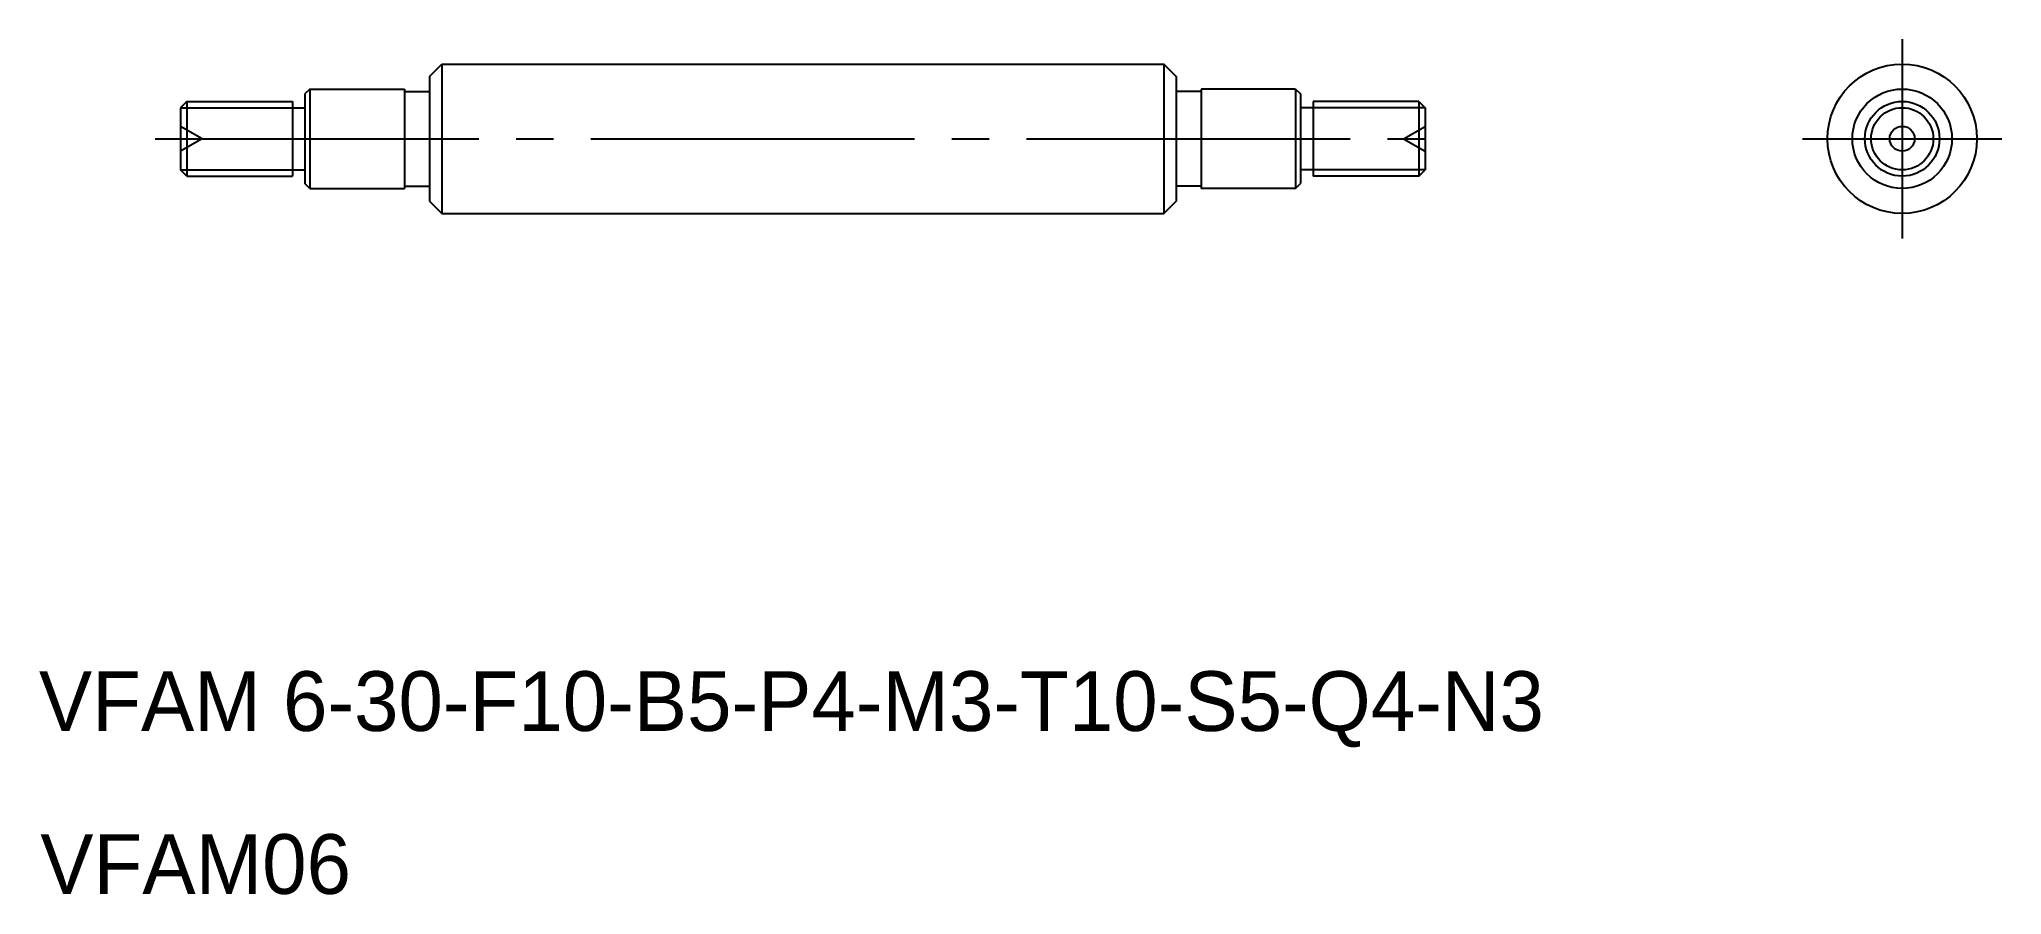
# Model space of a CAD drawing. Extents: x 86.8 to 165.6, y 150.3 to 184.7.
import ezdxf

# ---------------------------------------------------------------- set-up
doc = ezdxf.new("R2010")
doc.units = 0
doc.linetypes.add('CENTER', pattern=[17.5, 13, -1.5, 1.5, -1.5])
doc.linetypes.add('DASHED', pattern=[3.5, 2, -1.5])
doc.layers.get('0').update_dxf_attribs({"linetype": 'CONTINUOUS'})
doc.layers.add('CENTER', color=1, linetype='CENTER')

msp = doc.modelspace()

# ---------------------------------------------------------------- linework, layer by layer
at = {"color": 7, "linetype": 'CONTINUOUS'}
for p, q in [((102.448, 183.162), (102.948, 183.662)), ((102.448, 183.162), (102.448, 178.162)), ((102.948, 183.662), (131.948, 183.662)), ((102.948, 183.662), (102.948, 177.662)), ((131.948, 183.662), (131.948, 177.662)), ((131.948, 183.662), (132.448, 183.162)), ((132.448, 183.162), (131.948, 183.662)), ((132.448, 183.162), (132.448, 178.162)), ((92.698, 182.162), (92.448, 181.912)), ((92.698, 182.162), (96.948, 182.162)), ((92.698, 182.162), (92.698, 179.162)), ((96.948, 182.162), (96.948, 179.162)), ((97.648, 182.662), (97.448, 182.462)), ((97.448, 182.462), (97.448, 178.862)), ((97.648, 182.662), (97.648, 178.662)), ((97.648, 182.662), (101.448, 182.662)), ((101.448, 182.662), (101.448, 178.662)), ((101.448, 182.562), (102.448, 182.562)), ((133.448, 182.562), (132.448, 182.562)), ((133.448, 182.562), (132.448, 182.562)), ((133.448, 182.662), (133.448, 178.662)), ((137.248, 182.662), (133.448, 182.662)), ((137.248, 182.662), (137.248, 178.662)), ((137.248, 182.662), (137.448, 182.462)), ((137.448, 182.462), (137.448, 178.862)), ((142.198, 182.162), (137.948, 182.162)), ((137.948, 182.162), (137.948, 179.162)), ((142.198, 182.162), (142.448, 181.912)), ((142.198, 182.162), (142.198, 179.162)), ((92.448, 181.912), (92.448, 179.412)), ((96.948, 181.912), (97.448, 181.912)), ((137.948, 181.912), (137.448, 181.912)), ((142.448, 181.912), (142.448, 179.412)), ((92.698, 179.162), (92.448, 179.412)), ((92.698, 179.162), (96.948, 179.162)), ((96.948, 179.412), (97.448, 179.412)), ((137.948, 179.412), (137.448, 179.412)), ((142.198, 179.162), (137.948, 179.162)), ((142.198, 179.162), (142.448, 179.412)), ((97.648, 178.662), (97.448, 178.862)), ((97.648, 178.662), (101.448, 178.662)), ((101.448, 178.762), (102.448, 178.762)), ((133.448, 178.762), (132.448, 178.762)), ((133.448, 178.762), (132.448, 178.762)), ((137.248, 178.662), (133.448, 178.662)), ((137.248, 178.662), (137.448, 178.862)), ((102.448, 178.162), (102.948, 177.662)), ((102.948, 177.662), (131.948, 177.662)), ((131.948, 177.662), (132.448, 178.162)), ((132.448, 178.162), (131.948, 177.662))]:
    msp.add_line(p, q, dxfattribs=at)
at = {"color": 3, "linetype": 'CONTINUOUS'}
for p, q in [((92.448, 181.912), (96.948, 181.912)), ((142.448, 181.912), (137.948, 181.912)), ((92.448, 179.412), (96.948, 179.412)), ((142.448, 179.412), (137.948, 179.412))]:
    msp.add_line(p, q, dxfattribs=at)
at = {"color": 3, "linetype": 'DASHED'}
for p, q in [((93.314, 180.662), (92.448, 181.162)), ((93.314, 180.662), (92.448, 180.162)), ((141.581, 180.662), (142.448, 181.162)), ((141.581, 180.662), (142.448, 180.162))]:
    msp.add_line(p, q, dxfattribs=at)
at = {"color": 7, "linetype": 'CONTINUOUS'}
for radius in [3, 2, 1.5, 0.5]:
    msp.add_circle((161.614, 180.662), radius, dxfattribs=at)
at = {"color": 3, "linetype": 'CONTINUOUS'}
msp.add_circle((161.614, 180.662), 1.25, dxfattribs=at)
at = {"layer": 'CENTER', "color": 1, "linetype": 'CENTER'}
for p, q in [((161.614, 184.662), (161.614, 176.662)), ((91.434, 180.662), (143.617, 180.662)), ((157.614, 180.662), (165.614, 180.662))]:
    msp.add_line(p, q, dxfattribs=at)

# ---------------------------------------------------------------- texts
at = {"color": 7, "linetype": 'CONTINUOUS'}
for s, p in [('VFAM 6-30-F10-B5-P4-M3-T10-S5-Q4-N3', (86.762, 156.867)), ('VFAM06', (86.816, 150.32))]:
    msp.add_text(s, height=2.4, dxfattribs=at).set_placement(p)

doc.saveas('drawing.dxf')
